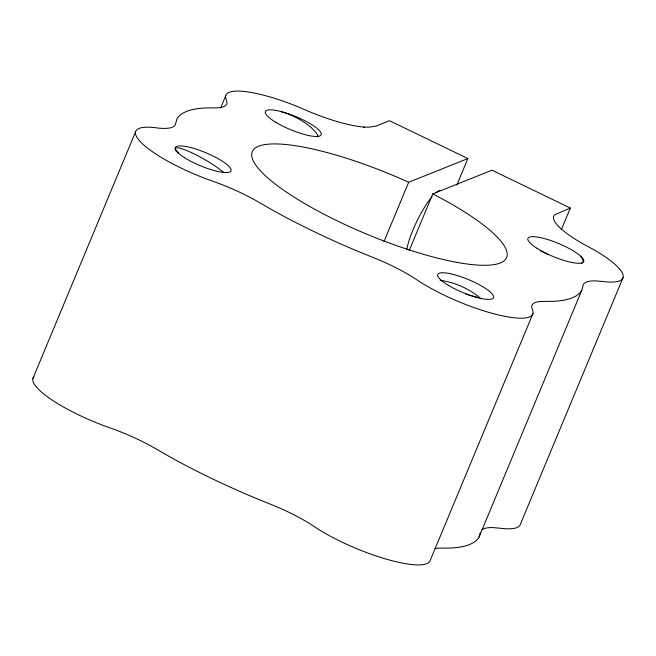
<?xml version="1.0" encoding="UTF-8"?>
<svg xmlns="http://www.w3.org/2000/svg" width="656" height="656" viewBox="0 0 656 656"><rect width="100%" height="100%" fill="white"/><g stroke="black" fill="none" stroke-linecap="round" stroke-linejoin="round"><path stroke-width="0.98" d="M434.953 548.572A68.708 16.039 22.6 0 1 441.808 548.145L451.549 547.998A219.858 51.324 22.6 0 0 479.085 536.977L480.299 532.721M479.085 536.977L581.782 290.272L582.987 286.016A68.708 16.039 22.6 0 1 595.779 280.891L602.659 281.498A72.824 16.999 22.6 0 0 593.418 249.518L584.365 244.573A69.011 16.113 22.6 0 1 562.397 229.977L558.814 226.673A69.011 16.113 22.6 0 1 554.878 214.651L570.343 208.05L491.984 170.199L432.796 193.897L409.188 250.617M32.915 378.446L135.612 131.741M220.646 107.937L225.754 95.653M383.899 241.802L408.688 182.253L467.876 158.555L389.516 120.704L376.15 126.059L369.23 127.198L364.523 127.084A69.011 16.113 22.6 0 1 308.148 111.143L297.799 106.715A72.824 16.999 22.6 0 0 269.993 96.94L263.482 95.153A72.824 16.999 22.6 0 0 226.263 99.679L226.984 102.738A68.708 16.039 22.6 0 1 214.192 107.855L204.451 108.002A219.858 51.324 22.6 0 0 176.915 119.023L175.701 123.279A68.708 16.039 22.6 0 1 158.629 128.117L156.038 127.789A72.824 16.999 22.6 0 0 140.843 142.221A72.824 16.999 22.6 0 0 205.418 178.539L216.029 182.376A68.708 16.039 22.6 0 1 259.948 202.901L274.47 211.207A219.858 51.324 22.6 0 0 354.675 249.952L372.091 257.07A68.708 16.039 22.6 0 1 414.461 278.226L416.995 279.915A72.824 16.999 22.6 0 0 491.992 313.281A72.824 16.999 22.6 0 0 533.057 311.764L531.95 308.459A68.708 16.039 22.6 0 1 544.496 301.432L554.238 301.293A219.858 51.324 22.6 0 0 581.782 290.272M456.855 185.025L467.876 158.555M561.29 229.797L570.343 208.05M532.934 313.642L430.246 560.347A72.824 16.999 22.6 0 1 386.007 559.06A72.824 16.999 22.6 0 1 314.298 526.62L311.764 524.931A68.708 16.039 22.6 0 0 269.395 503.783L251.978 496.658A219.858 51.324 22.6 0 1 171.774 457.921L157.251 449.614A68.708 16.039 22.6 0 0 113.332 429.081L102.721 425.244A72.824 16.999 22.6 0 1 33.776 376.88M623.085 277.554L520.388 524.259A72.824 16.999 22.6 0 1 499.962 528.211L493.082 527.604A68.708 16.039 22.6 0 0 481.906 529.761M363.522 127.502L364.523 127.084M432.796 193.897A137.752 32.16 22.6 0 1 460.11 262.941A137.752 32.16 22.6 0 1 254.93 163.828A137.752 32.16 22.6 0 1 408.688 182.253M406.761 249.37A38.474 8.667 -64.2 0 1 432.091 196.628M436.051 192.569A38.474 8.667 -64.2 0 1 440.586 190.379M178.44 152.93A29.889 4.723 29.7 0 1 188.633 151.331A29.889 4.723 29.7 0 1 223.729 172.569M481.217 299.021A29.889 10.455 27.2 0 0 450.377 282.416A29.889 3.354 18.3 0 0 440.127 280.268M477.683 297.48A29.889 3.354 18.3 0 1 471.082 295.651M469.343 295.134A29.889 3.354 18.3 0 1 465.817 294.044M580.429 256.348A29.889 9.094 15.2 0 1 581.618 263.515M540.298 250.748A29.889 4.723 29.7 0 1 548.17 254.651M281.203 111.774A29.889 10.455 27.2 0 1 318.299 136.981M448.327 285.294A30.233 7.06 22.6 0 0 493.41 297.963A30.233 7.06 22.6 0 0 455.215 274.93A30.233 7.06 22.6 0 0 448.327 285.294M537.125 248.37A30.233 7.06 22.6 0 0 583.25 262.228A30.233 7.06 22.6 0 0 547.014 239.325A30.233 7.06 22.6 0 0 537.125 248.37M275.93 122.377A30.233 7.06 22.6 0 0 321.014 135.046A30.233 7.06 22.6 0 0 282.818 112.02A30.233 7.06 22.6 0 0 275.93 122.377M184.434 157.637A30.233 7.06 22.6 0 0 230.559 171.495A30.233 7.06 22.6 0 0 194.324 148.592A30.233 7.06 22.6 0 0 184.434 157.637"/></g></svg>
